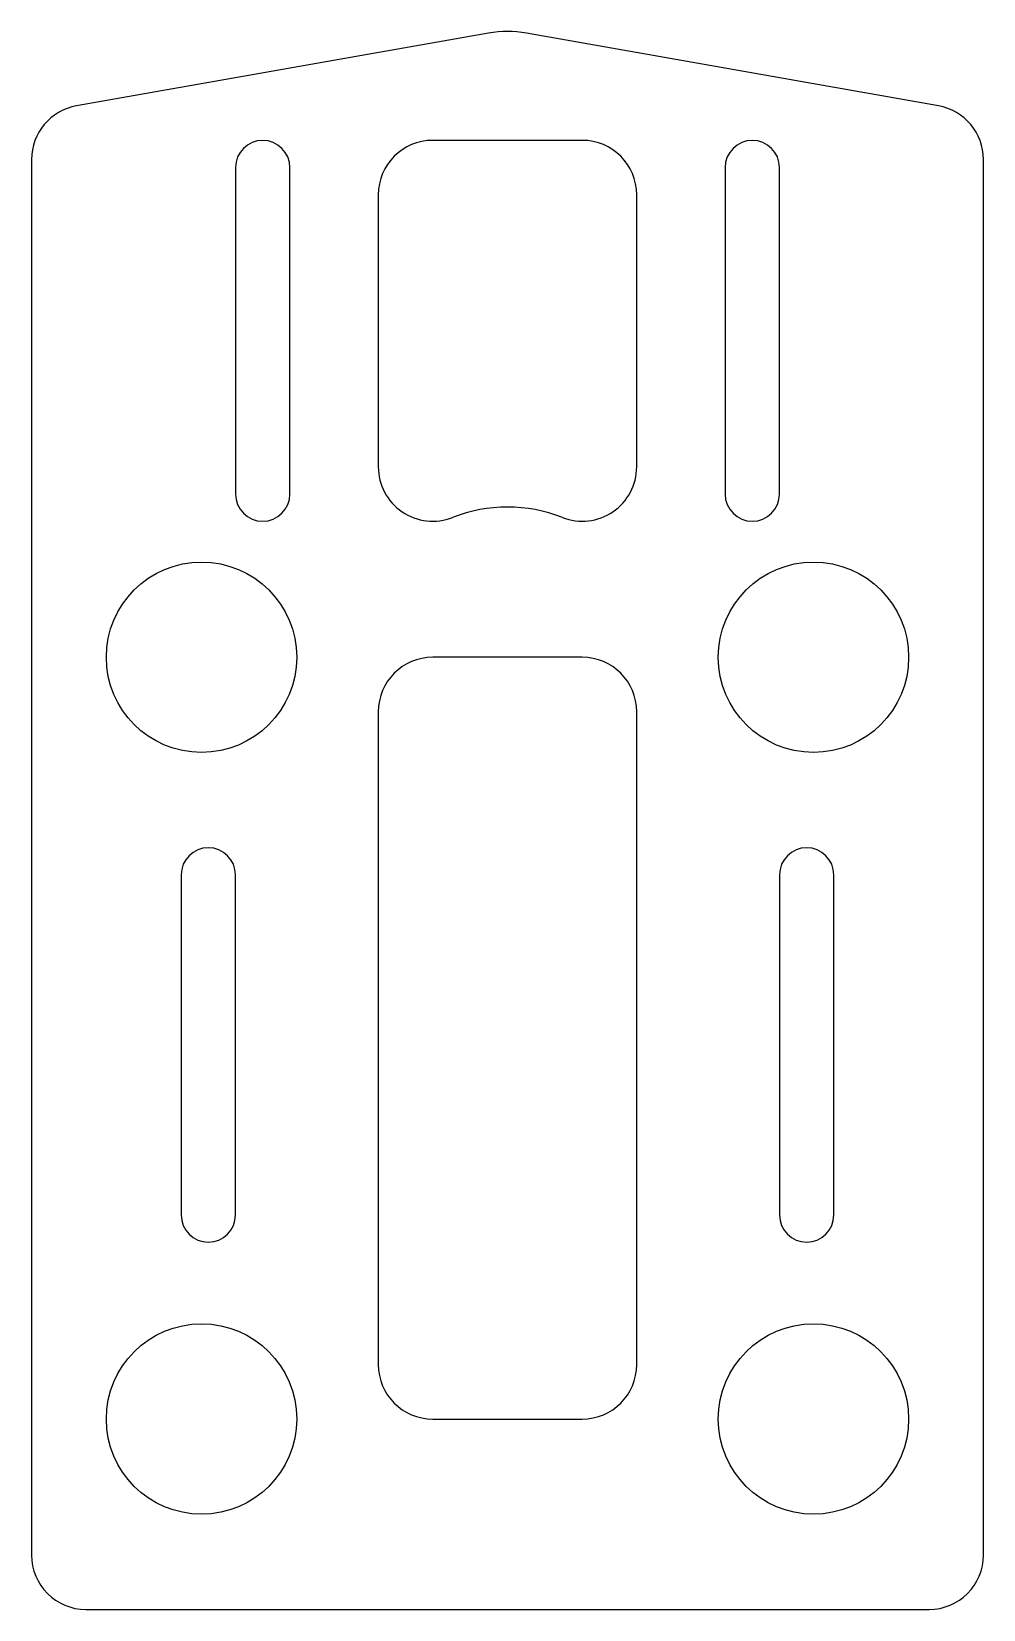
# Model space of a CAD drawing. Header units: millimetres. Extents: x -17.5 to 17.5, y -27.5 to 30.5.
import ezdxf

# ---------------------------------------------------------------- set-up
doc = ezdxf.new("R2010")
doc.units = ezdxf.units.MM
doc.layers.add('NONE', color=253, linetype='Continuous', lineweight=70, true_color=0x9f8faf)

msp = doc.modelspace()

# ---------------------------------------------------------------- linework, layer by layer
at = {"layer": 'NONE', "lineweight": -3}
for p, q in [((-0.695, 30.451), (-15.847, 27.779)), ((15.847, 27.779), (0.695, 30.451)), ((2.75, 26.512), (-2.75, 26.512)), ((-17.5, 25.81), (-17.5, -25.488)), ((17.5, -25.488), (17.5, 25.81)), ((-10, 25.512), (-10, 13.512)), ((-8, 13.512), (-8, 25.512)), ((8, 25.512), (8, 13.512)), ((10, 13.512), (10, 25.512)), ((-4.75, 24.512), (-4.75, 14.512)), ((4.75, 14.512), (4.75, 24.512)), ((2.75, 7.512), (-2.75, 7.512)), ((-4.75, 5.512), (-4.75, -18.488)), ((4.75, -18.488), (4.75, 5.512)), ((-12, -0.488), (-12, -12.988)), ((-10, -12.988), (-10, -0.488)), ((10, -0.488), (10, -12.988)), ((12, -12.988), (12, -0.488)), ((-2.75, -20.488), (2.75, -20.488)), ((-15.5, -27.488), (15.5, -27.488))]:
    msp.add_line(p, q, dxfattribs=at)
for centre in [(-11.25, 7.512), (11.25, 7.512), (-11.25, -20.488), (11.25, -20.488)]:
    msp.add_circle(centre, 3.5, dxfattribs=at)
for centre, radius, start, end in [((0, 26.512), 4, 80, 100), ((-15.5, 25.81), 2, 100, 180), ((15.5, 25.81), 2, 360, 80), ((-9, 25.512), 1, 0, 180), ((-2.75, 24.512), 2, 90, 180), ((2.75, 24.512), 2, 360, 90), ((9, 25.512), 1, 0, 180), ((-2.75, 14.512), 2, 180, 291.47779), ((2.75, 14.512), 2, 248.52221, 0), ((-9, 13.512), 1, 180, 0), ((9, 13.512), 1, 180, 0), ((0, 7.523), 5.511, 68.52221, 111.47779), ((-2.75, 5.512), 2, 90, 180), ((2.75, 5.512), 2, 360, 90), ((-11, -0.488), 1, 0, 180), ((11, -0.488), 1, 0, 180), ((-11, -12.988), 1, 180, 0), ((11, -12.988), 1, 180, 0), ((-2.75, -18.488), 2, 180, 270), ((2.75, -18.488), 2, 270, 0), ((-15.5, -25.488), 2, 180, 270), ((15.5, -25.488), 2, 270, 0)]:
    msp.add_arc(centre, radius, start, end, dxfattribs=at)

doc.saveas('drawing.dxf')
